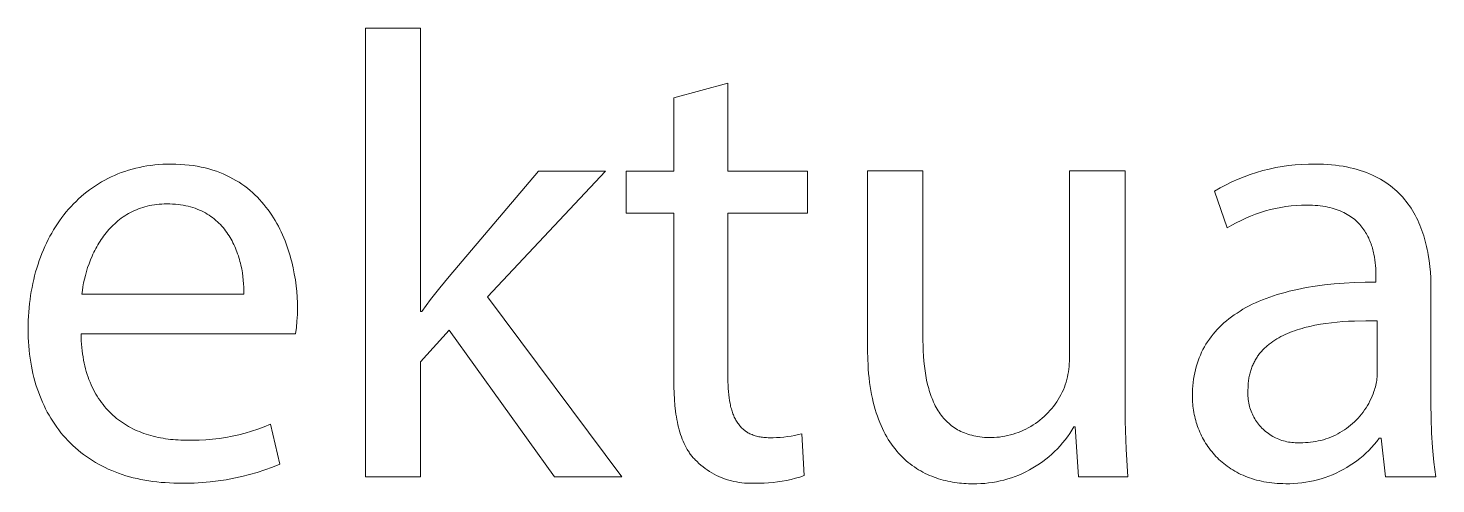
# Model space of a CAD drawing. Header units: millimetres. Extents: x -1656 to 3995, y -637 to 3312.
# Drawn here: x 3395.1 to 3521.3, y -542.5 to -501.7 of the extents above; entities that cross this region are included whole.
import ezdxf

# ---------------------------------------------------------------- set-up
doc = ezdxf.new("R2010")
doc.units = ezdxf.units.MM
doc.header["$MEASUREMENT"] = 0
doc.layers.add('Domyślny', color=7, linetype='Continuous', true_color=0x000000)

msp = doc.modelspace()

# ---------------------------------------------------------------- linework, layer by layer
at = {"layer": 'Domyślny', "color": 18, "lineweight": 15, "true_color": 0x000000}
for p, q in [((3425.34, -541.83), (3425.34, -501.65)), ((3425.34, -501.65), (3430.27, -501.65)), ((3430.27, -501.65), (3430.27, -527.02)), ((3452.96, -507.88), (3457.82, -506.58)), ((3457.82, -506.58), (3457.82, -514.45)), ((3452.96, -514.45), (3452.96, -507.88)), ((3402.53, -514.97), (3402.83, -514.84)), ((3402.83, -514.84), (3403.13, -514.71)), ((3403.13, -514.71), (3403.44, -514.59)), ((3403.44, -514.59), (3403.76, -514.48)), ((3403.76, -514.48), (3404.08, -514.38)), ((3404.08, -514.38), (3404.4, -514.28)), ((3404.4, -514.28), (3404.73, -514.2)), ((3404.73, -514.2), (3405.06, -514.12)), ((3405.06, -514.12), (3405.4, -514.05)), ((3405.4, -514.05), (3405.74, -513.99)), ((3405.74, -513.99), (3406.09, -513.94)), ((3406.09, -513.94), (3406.44, -513.9)), ((3406.44, -513.9), (3406.8, -513.87)), ((3406.8, -513.87), (3407.16, -513.84)), ((3407.16, -513.84), (3407.53, -513.83)), ((3407.53, -513.83), (3407.9, -513.83)), ((3407.9, -513.83), (3408.32, -513.83)), ((3408.32, -513.83), (3408.72, -513.85)), ((3408.72, -513.85), (3409.12, -513.88)), ((3409.12, -513.88), (3409.51, -513.91)), ((3409.51, -513.91), (3409.88, -513.96)), ((3409.88, -513.96), (3410.25, -514.02)), ((3410.25, -514.02), (3410.61, -514.09)), ((3410.61, -514.09), (3410.96, -514.17)), ((3410.96, -514.17), (3411.3, -514.26)), ((3411.3, -514.26), (3411.63, -514.36)), ((3411.63, -514.36), (3411.96, -514.47)), ((3411.96, -514.47), (3412.27, -514.58)), ((3412.27, -514.58), (3412.58, -514.71)), ((3412.58, -514.71), (3412.88, -514.84)), ((3412.88, -514.84), (3413.17, -514.98)), ((3432.83, -523.89), (3440.85, -514.45)), ((3446.85, -514.45), (3436.28, -525.7)), ((3440.85, -514.45), (3446.85, -514.45)), ((3448.71, -518.23), (3448.71, -514.45)), ((3448.71, -514.45), (3452.96, -514.45)), ((3457.82, -514.45), (3464.95, -514.45)), ((3464.95, -514.45), (3464.95, -518.23)), ((3470.34, -530.47), (3470.34, -514.44)), ((3470.34, -514.44), (3475.31, -514.44)), ((3475.31, -514.44), (3475.31, -529.61)), ((3488.43, -531.24), (3488.43, -514.44)), ((3488.43, -514.44), (3493.43, -514.44)), ((3493.43, -514.44), (3493.43, -534.37)), ((3504.1, -514.96), (3504.65, -514.76)), ((3504.65, -514.76), (3505.21, -514.57)), ((3505.21, -514.57), (3505.78, -514.41)), ((3505.78, -514.41), (3506.35, -514.27)), ((3506.35, -514.27), (3506.93, -514.14)), ((3506.93, -514.14), (3507.51, -514.04)), ((3507.51, -514.04), (3508.09, -513.95)), ((3508.09, -513.95), (3508.68, -513.89)), ((3508.68, -513.89), (3509.27, -513.85)), ((3509.27, -513.85), (3509.86, -513.83)), ((3509.86, -513.83), (3510.45, -513.82)), ((3510.45, -513.82), (3510.83, -513.83)), ((3510.83, -513.83), (3511.21, -513.84)), ((3511.21, -513.84), (3511.58, -513.86)), ((3511.58, -513.86), (3511.94, -513.89)), ((3511.94, -513.89), (3512.29, -513.93)), ((3512.29, -513.93), (3512.63, -513.97)), ((3512.63, -513.97), (3512.97, -514.02)), ((3512.97, -514.02), (3513.29, -514.08)), ((3513.29, -514.08), (3513.61, -514.15)), ((3513.61, -514.15), (3513.92, -514.22)), ((3513.92, -514.22), (3514.22, -514.3)), ((3514.22, -514.3), (3514.51, -514.39)), ((3514.51, -514.39), (3514.79, -514.48)), ((3514.79, -514.48), (3515.07, -514.58)), ((3515.07, -514.58), (3515.34, -514.69)), ((3515.34, -514.69), (3515.6, -514.8)), ((3515.6, -514.8), (3515.85, -514.92)), ((3400.34, -516.32), (3400.6, -516.13)), ((3400.6, -516.13), (3400.86, -515.94)), ((3400.86, -515.94), (3401.12, -515.76)), ((3401.12, -515.76), (3401.39, -515.59)), ((3401.39, -515.59), (3401.67, -515.42)), ((3401.67, -515.42), (3401.95, -515.26)), ((3401.95, -515.26), (3402.24, -515.11)), ((3402.24, -515.11), (3402.53, -514.97)), ((3413.17, -514.98), (3413.45, -515.13)), ((3413.45, -515.13), (3413.72, -515.29)), ((3413.72, -515.29), (3413.99, -515.45)), ((3413.99, -515.45), (3414.25, -515.62)), ((3414.25, -515.62), (3414.5, -515.8)), ((3414.5, -515.8), (3414.74, -515.99)), ((3414.74, -515.99), (3414.98, -516.18)), ((3501.45, -516.25), (3501.96, -515.96)), ((3501.96, -515.96), (3502.48, -515.68)), ((3502.48, -515.68), (3503.01, -515.42)), ((3503.01, -515.42), (3503.55, -515.18)), ((3503.55, -515.18), (3504.1, -514.96)), ((3515.85, -514.92), (3516.1, -515.05)), ((3516.1, -515.05), (3516.33, -515.18)), ((3516.33, -515.18), (3516.56, -515.32)), ((3516.56, -515.32), (3516.79, -515.46)), ((3516.79, -515.46), (3517, -515.61)), ((3517, -515.61), (3517.21, -515.76)), ((3517.21, -515.76), (3517.41, -515.92)), ((3517.41, -515.92), (3517.61, -516.09)), ((3517.61, -516.09), (3517.79, -516.26)), ((3398.93, -517.63), (3399.15, -517.39)), ((3399.15, -517.39), (3399.38, -517.17)), ((3399.38, -517.17), (3399.61, -516.94)), ((3399.61, -516.94), (3399.85, -516.73)), ((3399.85, -516.73), (3400.09, -516.52)), ((3400.09, -516.52), (3400.34, -516.32)), ((3406.84, -517.41), (3406.61, -517.43)), ((3407.06, -517.4), (3406.84, -517.41)), ((3407.29, -517.39), (3407.06, -517.4)), ((3407.53, -517.38), (3407.29, -517.39)), ((3407.79, -517.39), (3407.53, -517.38)), ((3408.04, -517.4), (3407.79, -517.39)), ((3408.29, -517.41), (3408.04, -517.4)), ((3408.53, -517.44), (3408.29, -517.41)), ((3414.98, -516.18), (3415.2, -516.38)), ((3415.2, -516.38), (3415.42, -516.58)), ((3415.42, -516.58), (3415.64, -516.79)), ((3415.64, -516.79), (3415.84, -517)), ((3415.84, -517), (3416.04, -517.22)), ((3416.04, -517.22), (3416.23, -517.45)), ((3502.58, -519.54), (3501.45, -516.25)), ((3517.79, -516.26), (3517.98, -516.43)), ((3517.98, -516.43), (3518.15, -516.61)), ((3518.15, -516.61), (3518.32, -516.79)), ((3518.32, -516.79), (3518.48, -516.98)), ((3518.48, -516.98), (3518.63, -517.17)), ((3518.63, -517.17), (3518.78, -517.37)), ((3518.78, -517.37), (3518.93, -517.57)), ((3397.91, -518.89), (3398.1, -518.62)), ((3398.1, -518.62), (3398.3, -518.37)), ((3398.3, -518.37), (3398.5, -518.11)), ((3398.5, -518.11), (3398.71, -517.87)), ((3398.71, -517.87), (3398.93, -517.63)), ((3403.44, -518.67), (3403.29, -518.79)), ((3403.6, -518.56), (3403.44, -518.67)), ((3403.76, -518.45), (3403.6, -518.56)), ((3403.92, -518.35), (3403.76, -518.45)), ((3404.09, -518.25), (3403.92, -518.35)), ((3404.26, -518.16), (3404.09, -518.25)), ((3404.44, -518.07), (3404.26, -518.16)), ((3404.61, -517.99), (3404.44, -518.07)), ((3404.8, -517.91), (3404.61, -517.99)), ((3404.98, -517.83), (3404.8, -517.91)), ((3405.17, -517.76), (3404.98, -517.83)), ((3405.37, -517.7), (3405.17, -517.76)), ((3405.56, -517.64), (3405.37, -517.7)), ((3405.77, -517.59), (3405.56, -517.64)), ((3405.97, -517.54), (3405.77, -517.59)), ((3406.18, -517.5), (3405.97, -517.54)), ((3406.4, -517.46), (3406.18, -517.5)), ((3406.61, -517.43), (3406.4, -517.46)), ((3408.76, -517.47), (3408.53, -517.44)), ((3408.99, -517.51), (3408.76, -517.47)), ((3409.22, -517.55), (3408.99, -517.51)), ((3409.43, -517.6), (3409.22, -517.55)), ((3409.65, -517.66), (3409.43, -517.6)), ((3409.85, -517.72), (3409.65, -517.66)), ((3410.05, -517.78), (3409.85, -517.72)), ((3410.25, -517.86), (3410.05, -517.78)), ((3410.44, -517.94), (3410.25, -517.86)), ((3410.62, -518.02), (3410.44, -517.94)), ((3410.8, -518.11), (3410.62, -518.02)), ((3410.98, -518.2), (3410.8, -518.11)), ((3411.15, -518.3), (3410.98, -518.2)), ((3411.31, -518.4), (3411.15, -518.3)), ((3411.47, -518.51), (3411.31, -518.4)), ((3411.62, -518.62), (3411.47, -518.51)), ((3411.77, -518.74), (3411.62, -518.62)), ((3416.23, -517.45), (3416.41, -517.67)), ((3416.41, -517.67), (3416.59, -517.91)), ((3416.59, -517.91), (3416.76, -518.14)), ((3416.76, -518.14), (3416.93, -518.39)), ((3416.93, -518.39), (3417.08, -518.63)), ((3417.08, -518.63), (3417.23, -518.88)), ((3452.96, -518.23), (3448.71, -518.23)), ((3452.96, -533.17), (3452.96, -518.23)), ((3464.95, -518.23), (3457.82, -518.23)), ((3457.82, -518.23), (3457.82, -533)), ((3504.24, -518.67), (3503.82, -518.86)), ((3504.67, -518.48), (3504.24, -518.67)), ((3505.11, -518.31), (3504.67, -518.48)), ((3505.56, -518.16), (3505.11, -518.31)), ((3506.01, -518.02), (3505.56, -518.16)), ((3506.46, -517.9), (3506.01, -518.02)), ((3506.92, -517.8), (3506.46, -517.9)), ((3507.38, -517.71), (3506.92, -517.8)), ((3507.84, -517.63), (3507.38, -517.71)), ((3508.31, -517.57), (3507.84, -517.63)), ((3508.78, -517.53), (3508.31, -517.57)), ((3509.24, -517.5), (3508.78, -517.53)), ((3509.71, -517.49), (3509.24, -517.5)), ((3509.97, -517.5), (3509.71, -517.49)), ((3510.22, -517.5), (3509.97, -517.5)), ((3510.47, -517.52), (3510.22, -517.5)), ((3510.7, -517.54), (3510.47, -517.52)), ((3510.93, -517.56), (3510.7, -517.54)), ((3511.16, -517.6), (3510.93, -517.56)), ((3511.38, -517.63), (3511.16, -517.6)), ((3511.59, -517.67), (3511.38, -517.63)), ((3511.79, -517.72), (3511.59, -517.67)), ((3511.99, -517.77), (3511.79, -517.72)), ((3512.18, -517.82), (3511.99, -517.77)), ((3512.36, -517.88), (3512.18, -517.82)), ((3512.54, -517.95), (3512.36, -517.88)), ((3512.71, -518.02), (3512.54, -517.95)), ((3512.88, -518.09), (3512.71, -518.02)), ((3513.04, -518.17), (3512.88, -518.09)), ((3513.2, -518.25), (3513.04, -518.17)), ((3513.35, -518.33), (3513.2, -518.25)), ((3513.49, -518.42), (3513.35, -518.33)), ((3513.63, -518.51), (3513.49, -518.42)), ((3513.76, -518.6), (3513.63, -518.51)), ((3513.89, -518.7), (3513.76, -518.6)), ((3518.93, -517.57), (3519.06, -517.78)), ((3519.06, -517.78), (3519.19, -517.98)), ((3519.19, -517.98), (3519.32, -518.2)), ((3519.32, -518.2), (3519.44, -518.41)), ((3519.44, -518.41), (3519.55, -518.63)), ((3519.55, -518.63), (3519.66, -518.85)), ((3397.2, -520), (3397.37, -519.71)), ((3397.37, -519.71), (3397.54, -519.43)), ((3397.54, -519.43), (3397.72, -519.16)), ((3397.72, -519.16), (3397.91, -518.89)), ((3402.2, -519.84), (3402.08, -519.98)), ((3402.33, -519.69), (3402.2, -519.84)), ((3402.45, -519.55), (3402.33, -519.69)), ((3402.58, -519.42), (3402.45, -519.55)), ((3402.72, -519.29), (3402.58, -519.42)), ((3402.86, -519.16), (3402.72, -519.29)), ((3403, -519.03), (3402.86, -519.16)), ((3403.14, -518.91), (3403, -519.03)), ((3403.29, -518.79), (3403.14, -518.91)), ((3411.92, -518.86), (3411.77, -518.74)), ((3412.05, -518.98), (3411.92, -518.86)), ((3412.19, -519.11), (3412.05, -518.98)), ((3412.32, -519.24), (3412.19, -519.11)), ((3412.44, -519.37), (3412.32, -519.24)), ((3412.56, -519.51), (3412.44, -519.37)), ((3412.68, -519.65), (3412.56, -519.51)), ((3412.79, -519.8), (3412.68, -519.65)), ((3412.9, -519.94), (3412.79, -519.8)), ((3417.23, -518.88), (3417.38, -519.13)), ((3417.38, -519.13), (3417.52, -519.39)), ((3417.52, -519.39), (3417.65, -519.64)), ((3417.65, -519.64), (3417.77, -519.9)), ((3417.77, -519.9), (3417.89, -520.16)), ((3502.99, -519.3), (3502.58, -519.54)), ((3503.4, -519.08), (3502.99, -519.3)), ((3503.82, -518.86), (3503.4, -519.08)), ((3514.02, -518.8), (3513.89, -518.7)), ((3514.13, -518.9), (3514.02, -518.8)), ((3514.25, -519.01), (3514.13, -518.9)), ((3514.36, -519.12), (3514.25, -519.01)), ((3514.46, -519.23), (3514.36, -519.12)), ((3514.56, -519.34), (3514.46, -519.23)), ((3514.66, -519.46), (3514.56, -519.34)), ((3514.75, -519.58), (3514.66, -519.46)), ((3514.83, -519.7), (3514.75, -519.58)), ((3514.91, -519.82), (3514.83, -519.7)), ((3514.99, -519.94), (3514.91, -519.82)), ((3515.07, -520.06), (3514.99, -519.94)), ((3519.66, -518.85), (3519.76, -519.08)), ((3519.76, -519.08), (3519.86, -519.3)), ((3519.86, -519.3), (3519.95, -519.53)), ((3519.95, -519.53), (3520.04, -519.77)), ((3520.04, -519.77), (3520.12, -520)), ((3396.45, -521.51), (3396.59, -521.2)), ((3396.59, -521.2), (3396.73, -520.89)), ((3396.73, -520.89), (3396.88, -520.59)), ((3396.88, -520.59), (3397.04, -520.29)), ((3397.04, -520.29), (3397.2, -520)), ((3401.34, -521.06), (3401.24, -521.23)), ((3401.43, -520.9), (3401.34, -521.06)), ((3401.53, -520.74), (3401.43, -520.9)), ((3401.64, -520.59), (3401.53, -520.74)), ((3401.74, -520.43), (3401.64, -520.59)), ((3401.85, -520.28), (3401.74, -520.43)), ((3401.97, -520.13), (3401.85, -520.28)), ((3402.08, -519.98), (3401.97, -520.13)), ((3413, -520.09), (3412.9, -519.94)), ((3413.1, -520.24), (3413, -520.09)), ((3413.2, -520.4), (3413.1, -520.24)), ((3413.29, -520.55), (3413.2, -520.4)), ((3413.37, -520.71), (3413.29, -520.55)), ((3413.45, -520.87), (3413.37, -520.71)), ((3413.53, -521.03), (3413.45, -520.87)), ((3413.61, -521.19), (3413.53, -521.03)), ((3413.68, -521.36), (3413.61, -521.19)), ((3417.89, -520.16), (3418.01, -520.43)), ((3418.01, -520.43), (3418.12, -520.69)), ((3418.12, -520.69), (3418.22, -520.96)), ((3418.22, -520.96), (3418.32, -521.23)), ((3515.14, -520.19), (3515.07, -520.06)), ((3515.2, -520.32), (3515.14, -520.19)), ((3515.27, -520.45), (3515.2, -520.32)), ((3515.32, -520.57), (3515.27, -520.45)), ((3515.38, -520.7), (3515.32, -520.57)), ((3515.43, -520.84), (3515.38, -520.7)), ((3515.48, -520.97), (3515.43, -520.84)), ((3515.53, -521.1), (3515.48, -520.97)), ((3515.57, -521.23), (3515.53, -521.1)), ((3520.12, -520), (3520.2, -520.24)), ((3520.2, -520.24), (3520.27, -520.48)), ((3520.27, -520.48), (3520.34, -520.72)), ((3520.34, -520.72), (3520.4, -520.97)), ((3520.4, -520.97), (3520.46, -521.21)), ((3396.08, -522.47), (3396.2, -522.15)), ((3396.2, -522.15), (3396.32, -521.83)), ((3396.32, -521.83), (3396.45, -521.51)), ((3400.68, -522.4), (3400.55, -522.75)), ((3400.82, -522.06), (3400.68, -522.4)), ((3400.9, -521.89), (3400.82, -522.06)), ((3400.98, -521.72), (3400.9, -521.89)), ((3401.06, -521.56), (3400.98, -521.72)), ((3401.15, -521.39), (3401.06, -521.56)), ((3401.24, -521.23), (3401.15, -521.39)), ((3413.75, -521.52), (3413.68, -521.36)), ((3413.81, -521.69), (3413.75, -521.52)), ((3413.87, -521.86), (3413.81, -521.69)), ((3413.93, -522.03), (3413.87, -521.86)), ((3413.98, -522.2), (3413.93, -522.03)), ((3414.03, -522.37), (3413.98, -522.2)), ((3414.07, -522.54), (3414.03, -522.37)), ((3418.32, -521.23), (3418.41, -521.5)), ((3418.41, -521.5), (3418.49, -521.77)), ((3418.49, -521.77), (3418.57, -522.04)), ((3418.57, -522.04), (3418.65, -522.31)), ((3418.65, -522.31), (3418.72, -522.58)), ((3515.61, -521.36), (3515.57, -521.23)), ((3515.65, -521.5), (3515.61, -521.36)), ((3515.68, -521.63), (3515.65, -521.5)), ((3515.71, -521.76), (3515.68, -521.63)), ((3515.74, -521.89), (3515.71, -521.76)), ((3515.79, -522.15), (3515.74, -521.89)), ((3515.83, -522.41), (3515.79, -522.15)), ((3515.86, -522.66), (3515.83, -522.41)), ((3520.46, -521.21), (3520.51, -521.46)), ((3520.51, -521.46), (3520.56, -521.71)), ((3520.56, -521.71), (3520.61, -521.96)), ((3520.61, -521.96), (3520.69, -522.47)), ((3395.67, -523.82), (3395.76, -523.48)), ((3395.76, -523.48), (3395.86, -523.14)), ((3395.86, -523.14), (3395.97, -522.8)), ((3395.97, -522.8), (3396.08, -522.47)), ((3400.32, -523.44), (3400.22, -523.79)), ((3400.42, -523.09), (3400.32, -523.44)), ((3400.55, -522.75), (3400.42, -523.09)), ((3414.12, -522.71), (3414.07, -522.54)), ((3414.16, -522.88), (3414.12, -522.71)), ((3414.23, -523.21), (3414.16, -522.88)), ((3414.29, -523.55), (3414.23, -523.21)), ((3414.33, -523.89), (3414.29, -523.55)), ((3418.72, -522.58), (3418.85, -523.12)), ((3418.85, -523.12), (3418.95, -523.66)), ((3418.95, -523.66), (3419.04, -524.19)), ((3515.89, -522.91), (3515.86, -522.66)), ((3515.9, -523.16), (3515.89, -522.91)), ((3515.92, -523.39), (3515.9, -523.16)), ((3515.92, -523.62), (3515.92, -523.39)), ((3515.92, -523.83), (3515.92, -523.62)), ((3520.69, -522.47), (3520.75, -522.98)), ((3520.75, -522.98), (3520.8, -523.49)), ((3520.8, -523.49), (3520.83, -524.01)), ((3395.37, -525.23), (3395.44, -524.87)), ((3395.44, -524.87), (3395.51, -524.52)), ((3395.51, -524.52), (3395.59, -524.17)), ((3395.59, -524.17), (3395.67, -523.82)), ((3400, -524.81), (3399.95, -525.15)), ((3400.06, -524.47), (3400, -524.81)), ((3400.13, -524.13), (3400.06, -524.47)), ((3400.22, -523.79), (3400.13, -524.13)), ((3414.37, -524.22), (3414.33, -523.89)), ((3414.39, -524.54), (3414.37, -524.22)), ((3414.41, -524.86), (3414.39, -524.54)), ((3414.42, -525.17), (3414.41, -524.86)), ((3419.04, -524.19), (3419.11, -524.72)), ((3419.11, -524.72), (3419.16, -525.24)), ((3431.17, -525.95), (3431.99, -524.91)), ((3431.99, -524.91), (3432.83, -523.89)), ((3508.89, -525.04), (3509.67, -524.88)), ((3509.67, -524.88), (3510.48, -524.75)), ((3510.48, -524.75), (3511.31, -524.64)), ((3511.31, -524.64), (3512.18, -524.55)), ((3512.18, -524.55), (3513.07, -524.48)), ((3513.07, -524.48), (3514, -524.43)), ((3514, -524.43), (3514.95, -524.4)), ((3514.95, -524.4), (3515.92, -524.4)), ((3515.92, -524.4), (3515.92, -523.83)), ((3520.83, -524.01), (3520.85, -524.52)), ((3520.85, -524.52), (3520.85, -525.04)), ((3395.21, -526.32), (3395.26, -525.96)), ((3395.26, -525.96), (3395.31, -525.59)), ((3395.31, -525.59), (3395.37, -525.23)), ((3399.95, -525.15), (3399.9, -525.47)), ((3399.9, -525.47), (3414.41, -525.47)), ((3414.41, -525.47), (3414.42, -525.17)), ((3419.16, -525.24), (3419.2, -525.74)), ((3419.2, -525.74), (3419.22, -526.24)), ((3419.22, -526.24), (3419.23, -526.72)), ((3430.39, -527.02), (3431.17, -525.95)), ((3436.28, -525.7), (3448.32, -541.83)), ((3504.83, -526.38), (3505.13, -526.24)), ((3505.13, -526.24), (3505.44, -526.11)), ((3505.44, -526.11), (3505.75, -525.98)), ((3505.75, -525.98), (3506.07, -525.85)), ((3506.07, -525.85), (3506.39, -525.73)), ((3506.39, -525.73), (3506.73, -525.62)), ((3506.73, -525.62), (3507.07, -525.51)), ((3507.07, -525.51), (3507.42, -525.4)), ((3507.42, -525.4), (3507.78, -525.31)), ((3507.78, -525.31), (3508.14, -525.21)), ((3508.14, -525.21), (3508.89, -525.04)), ((3520.85, -525.04), (3520.85, -535.28)), ((3395.1, -527.83), (3395.12, -527.45)), ((3395.12, -527.45), (3395.14, -527.07)), ((3395.14, -527.07), (3395.18, -526.7)), ((3395.18, -526.7), (3395.21, -526.32)), ((3419.22, -527.3), (3419.18, -527.88)), ((3419.23, -526.72), (3419.22, -527.3)), ((3430.27, -527.02), (3430.39, -527.02)), ((3502.74, -527.68), (3502.97, -527.5)), ((3502.97, -527.5), (3503.22, -527.32)), ((3503.22, -527.32), (3503.47, -527.16)), ((3503.47, -527.16), (3503.73, -526.99)), ((3503.73, -526.99), (3503.99, -526.83)), ((3503.99, -526.83), (3504.26, -526.68)), ((3504.26, -526.68), (3504.55, -526.53)), ((3504.55, -526.53), (3504.83, -526.38)), ((3395.09, -528.21), (3395.1, -527.83)), ((3395.09, -528.6), (3395.09, -528.21)), ((3395.09, -528.98), (3395.09, -528.6)), ((3419.13, -528.45), (3419.06, -529.03)), ((3419.18, -527.88), (3419.13, -528.45)), ((3432.83, -528.71), (3430.27, -531.53)), ((3442.28, -541.83), (3432.83, -528.71)), ((3501.5, -528.85), (3501.68, -528.64)), ((3501.68, -528.64), (3501.88, -528.44)), ((3501.88, -528.44), (3502.08, -528.24)), ((3502.08, -528.24), (3502.29, -528.05)), ((3502.29, -528.05), (3502.51, -527.86)), ((3502.51, -527.86), (3502.74, -527.68)), ((3508.62, -528.75), (3508.41, -528.82)), ((3508.84, -528.67), (3508.62, -528.75)), ((3509.06, -528.6), (3508.84, -528.67)), ((3509.29, -528.54), (3509.06, -528.6)), ((3509.52, -528.47), (3509.29, -528.54)), ((3509.98, -528.36), (3509.52, -528.47)), ((3510.45, -528.26), (3509.98, -528.36)), ((3510.94, -528.17), (3510.45, -528.26)), ((3511.43, -528.09), (3510.94, -528.17)), ((3511.93, -528.03), (3511.43, -528.09)), ((3512.44, -527.98), (3511.93, -528.03)), ((3512.95, -527.93), (3512.44, -527.98)), ((3513.46, -527.9), (3512.95, -527.93)), ((3513.98, -527.88), (3513.46, -527.9)), ((3515.01, -527.85), (3513.98, -527.88)), ((3516.04, -527.86), (3515.01, -527.85)), ((3516.04, -532.6), (3516.04, -527.86)), ((3395.1, -529.36), (3395.09, -528.98)), ((3395.12, -529.74), (3395.1, -529.36)), ((3395.15, -530.11), (3395.12, -529.74)), ((3399.83, -529.03), (3399.84, -529.34)), ((3419.06, -529.03), (3399.83, -529.03)), ((3399.84, -529.34), (3399.85, -529.65)), ((3399.85, -529.65), (3399.87, -529.95)), ((3399.87, -529.95), (3399.9, -530.25)), ((3475.31, -529.61), (3475.32, -530.09)), ((3500.54, -530.19), (3500.68, -529.96)), ((3500.68, -529.96), (3500.83, -529.73)), ((3500.83, -529.73), (3500.98, -529.5)), ((3500.98, -529.5), (3501.15, -529.28)), ((3501.15, -529.28), (3501.32, -529.06)), ((3501.32, -529.06), (3501.5, -528.85)), ((3506.27, -530.01), (3506.19, -530.08)), ((3506.35, -529.95), (3506.27, -530.01)), ((3506.51, -529.83), (3506.35, -529.95)), ((3506.68, -529.71), (3506.51, -529.83)), ((3506.85, -529.59), (3506.68, -529.71)), ((3507.03, -529.48), (3506.85, -529.59)), ((3507.21, -529.37), (3507.03, -529.48)), ((3507.4, -529.27), (3507.21, -529.37)), ((3507.6, -529.17), (3507.4, -529.27)), ((3507.79, -529.08), (3507.6, -529.17)), ((3508, -528.99), (3507.79, -529.08)), ((3508.2, -528.91), (3508, -528.99)), ((3508.41, -528.82), (3508.2, -528.91)), ((3395.18, -530.48), (3395.15, -530.11)), ((3395.22, -530.84), (3395.18, -530.48)), ((3395.27, -531.2), (3395.22, -530.84)), ((3395.32, -531.56), (3395.27, -531.2)), ((3399.9, -530.25), (3399.93, -530.54)), ((3399.93, -530.54), (3399.96, -530.82)), ((3399.96, -530.82), (3400.01, -531.1)), ((3400.01, -531.1), (3400.06, -531.37)), ((3470.36, -531.35), (3470.34, -530.47)), ((3475.32, -530.09), (3475.33, -530.56)), ((3475.33, -530.56), (3475.35, -531.02)), ((3475.35, -531.02), (3475.39, -531.47)), ((3488.43, -531.48), (3488.43, -531.24)), ((3499.97, -531.44), (3500.07, -531.18)), ((3500.07, -531.18), (3500.18, -530.93)), ((3500.18, -530.93), (3500.29, -530.68)), ((3500.29, -530.68), (3500.41, -530.43)), ((3500.41, -530.43), (3500.54, -530.19)), ((3505.15, -531.29), (3505.1, -531.38)), ((3505.2, -531.21), (3505.15, -531.29)), ((3505.26, -531.12), (3505.2, -531.21)), ((3505.31, -531.04), (3505.26, -531.12)), ((3505.37, -530.96), (3505.31, -531.04)), ((3505.43, -530.88), (3505.37, -530.96)), ((3505.49, -530.8), (3505.43, -530.88)), ((3505.55, -530.72), (3505.49, -530.8)), ((3505.62, -530.64), (3505.55, -530.72)), ((3505.68, -530.57), (3505.62, -530.64)), ((3505.75, -530.5), (3505.68, -530.57)), ((3505.82, -530.42), (3505.75, -530.5)), ((3505.89, -530.35), (3505.82, -530.42)), ((3505.96, -530.28), (3505.89, -530.35)), ((3506.04, -530.21), (3505.96, -530.28)), ((3506.11, -530.15), (3506.04, -530.21)), ((3506.19, -530.08), (3506.11, -530.15)), ((3395.38, -531.91), (3395.32, -531.56)), ((3395.45, -532.25), (3395.38, -531.91)), ((3395.52, -532.59), (3395.45, -532.25)), ((3400.06, -531.37), (3400.11, -531.64)), ((3400.11, -531.64), (3400.17, -531.9)), ((3400.17, -531.9), (3400.23, -532.16)), ((3400.23, -532.16), (3400.3, -532.41)), ((3400.3, -532.41), (3400.38, -532.66)), ((3430.27, -531.53), (3430.27, -541.83)), ((3470.38, -531.77), (3470.36, -531.35)), ((3470.4, -532.19), (3470.38, -531.77)), ((3470.43, -532.59), (3470.4, -532.19)), ((3475.39, -531.47), (3475.43, -531.91)), ((3475.43, -531.91), (3475.49, -532.34)), ((3475.49, -532.34), (3475.55, -532.75)), ((3488.3, -532.66), (3488.34, -532.42)), ((3488.34, -532.42), (3488.38, -532.19)), ((3488.38, -532.19), (3488.4, -531.95)), ((3488.4, -531.95), (3488.42, -531.72)), ((3488.42, -531.72), (3488.43, -531.48)), ((3499.61, -532.8), (3499.67, -532.52)), ((3499.67, -532.52), (3499.73, -532.24)), ((3499.73, -532.24), (3499.8, -531.97)), ((3499.8, -531.97), (3499.88, -531.7)), ((3499.88, -531.7), (3499.97, -531.44)), ((3504.63, -532.53), (3504.6, -532.63)), ((3504.66, -532.43), (3504.63, -532.53)), ((3504.69, -532.32), (3504.66, -532.43)), ((3504.72, -532.22), (3504.69, -532.32)), ((3504.75, -532.12), (3504.72, -532.22)), ((3504.79, -532.02), (3504.75, -532.12)), ((3504.83, -531.93), (3504.79, -532.02)), ((3504.87, -531.83), (3504.83, -531.93)), ((3504.91, -531.74), (3504.87, -531.83)), ((3504.96, -531.65), (3504.91, -531.74)), ((3505, -531.56), (3504.96, -531.65)), ((3505.05, -531.47), (3505, -531.56)), ((3505.1, -531.38), (3505.05, -531.47)), ((3395.61, -532.93), (3395.52, -532.59)), ((3395.7, -533.26), (3395.61, -532.93)), ((3395.79, -533.59), (3395.7, -533.26)), ((3395.89, -533.91), (3395.79, -533.59)), ((3400.38, -532.66), (3400.46, -532.9)), ((3400.46, -532.9), (3400.54, -533.13)), ((3400.54, -533.13), (3400.64, -533.36)), ((3400.64, -533.36), (3400.73, -533.58)), ((3400.73, -533.58), (3400.83, -533.8)), ((3400.83, -533.8), (3400.94, -534.02)), ((3452.97, -533.77), (3452.96, -533.17)), ((3452.99, -534.34), (3452.97, -533.77)), ((3457.82, -533), (3457.82, -533.32)), ((3457.82, -533.32), (3457.83, -533.62)), ((3457.83, -533.62), (3457.84, -533.92)), ((3470.47, -532.98), (3470.43, -532.59)), ((3470.52, -533.37), (3470.47, -532.98)), ((3470.57, -533.74), (3470.52, -533.37)), ((3470.63, -534.11), (3470.57, -533.74)), ((3475.55, -532.75), (3475.63, -533.16)), ((3475.63, -533.16), (3475.72, -533.55)), ((3475.72, -533.55), (3475.77, -533.74)), ((3475.77, -533.74), (3475.82, -533.93)), ((3487.9, -534.03), (3487.99, -533.8)), ((3487.99, -533.8), (3488.07, -533.58)), ((3488.07, -533.58), (3488.14, -533.35)), ((3488.14, -533.35), (3488.2, -533.12)), ((3488.2, -533.12), (3488.26, -532.89)), ((3488.26, -532.89), (3488.3, -532.66)), ((3499.48, -533.97), (3499.5, -533.67)), ((3499.5, -533.67), (3499.53, -533.38)), ((3499.53, -533.38), (3499.57, -533.09)), ((3499.57, -533.09), (3499.61, -532.8)), ((3504.46, -533.53), (3504.45, -533.65)), ((3504.45, -533.65), (3504.45, -533.77)), ((3504.45, -533.77), (3504.45, -533.89)), ((3504.47, -533.41), (3504.46, -533.53)), ((3504.48, -533.3), (3504.47, -533.41)), ((3504.5, -533.18), (3504.48, -533.3)), ((3504.52, -533.07), (3504.5, -533.18)), ((3504.53, -532.96), (3504.52, -533.07)), ((3504.55, -532.85), (3504.53, -532.96)), ((3504.58, -532.74), (3504.55, -532.85)), ((3504.6, -532.63), (3504.58, -532.74)), ((3515.83, -533.91), (3515.87, -533.76)), ((3515.87, -533.76), (3515.91, -533.62)), ((3515.91, -533.62), (3515.94, -533.48)), ((3515.94, -533.48), (3515.97, -533.33)), ((3515.97, -533.33), (3515.99, -533.19)), ((3515.99, -533.19), (3516.01, -533.04)), ((3516.01, -533.04), (3516.02, -532.9)), ((3516.02, -532.9), (3516.03, -532.75)), ((3516.03, -532.75), (3516.04, -532.6)), ((3396, -534.23), (3395.89, -533.91)), ((3396.12, -534.54), (3396, -534.23)), ((3396.24, -534.85), (3396.12, -534.54)), ((3396.37, -535.15), (3396.24, -534.85)), ((3400.94, -534.02), (3401.05, -534.22)), ((3401.05, -534.22), (3401.16, -534.43)), ((3401.16, -534.43), (3401.28, -534.62)), ((3401.28, -534.62), (3401.4, -534.82)), ((3401.4, -534.82), (3401.53, -535)), ((3401.53, -535), (3401.66, -535.19)), ((3453.02, -534.9), (3452.99, -534.34)), ((3453.06, -535.44), (3453.02, -534.9)), ((3457.84, -533.92), (3457.86, -534.2)), ((3457.86, -534.2), (3457.89, -534.48)), ((3457.89, -534.48), (3457.92, -534.75)), ((3457.92, -534.75), (3457.96, -535.01)), ((3457.96, -535.01), (3458.01, -535.26)), ((3470.7, -534.46), (3470.63, -534.11)), ((3470.77, -534.81), (3470.7, -534.46)), ((3470.85, -535.14), (3470.77, -534.81)), ((3475.82, -533.93), (3475.87, -534.11)), ((3475.87, -534.11), (3475.93, -534.29)), ((3475.93, -534.29), (3475.99, -534.47)), ((3475.99, -534.47), (3476.05, -534.64)), ((3476.05, -534.64), (3476.12, -534.82)), ((3476.12, -534.82), (3476.19, -534.98)), ((3476.19, -534.98), (3476.26, -535.15)), ((3487.3, -535.12), (3487.43, -534.91)), ((3487.43, -534.91), (3487.56, -534.69)), ((3487.56, -534.69), (3487.68, -534.48)), ((3487.68, -534.48), (3487.79, -534.26)), ((3487.79, -534.26), (3487.9, -534.03)), ((3493.43, -534.37), (3493.44, -536.85)), ((3499.46, -534.27), (3499.48, -533.97)), ((3499.46, -534.58), (3499.46, -534.27)), ((3499.46, -534.77), (3499.46, -534.58)), ((3499.47, -534.95), (3499.46, -534.77)), ((3499.48, -535.14), (3499.47, -534.95)), ((3504.44, -534.17), (3504.43, -534.32)), ((3504.43, -534.32), (3504.43, -534.47)), ((3504.43, -534.47), (3504.44, -534.62)), ((3504.45, -533.89), (3504.44, -534.01)), ((3504.44, -534.01), (3504.44, -534.17)), ((3504.44, -534.62), (3504.45, -534.77)), ((3504.45, -534.77), (3504.46, -534.92)), ((3504.46, -534.92), (3504.49, -535.07)), ((3504.49, -535.07), (3504.51, -535.22)), ((3515.27, -535.25), (3515.37, -535.04)), ((3515.37, -535.04), (3515.48, -534.83)), ((3515.48, -534.83), (3515.57, -534.62)), ((3515.57, -534.62), (3515.66, -534.4)), ((3515.66, -534.4), (3515.74, -534.18)), ((3515.74, -534.18), (3515.79, -534.05)), ((3515.79, -534.05), (3515.83, -533.91)), ((3396.51, -535.45), (3396.37, -535.15)), ((3396.65, -535.74), (3396.51, -535.45)), ((3396.8, -536.03), (3396.65, -535.74)), ((3396.96, -536.31), (3396.8, -536.03)), ((3397.12, -536.58), (3396.96, -536.31)), ((3401.66, -535.19), (3401.8, -535.36)), ((3401.8, -535.36), (3401.93, -535.53)), ((3401.93, -535.53), (3402.08, -535.7)), ((3402.08, -535.7), (3402.23, -535.86)), ((3402.23, -535.86), (3402.38, -536.02)), ((3402.38, -536.02), (3402.53, -536.17)), ((3402.53, -536.17), (3402.69, -536.32)), ((3402.69, -536.32), (3402.85, -536.46)), ((3453.12, -535.96), (3453.06, -535.44)), ((3453.16, -536.21), (3453.12, -535.96)), ((3453.2, -536.46), (3453.16, -536.21)), ((3458.01, -535.26), (3458.04, -535.39)), ((3458.04, -535.39), (3458.06, -535.51)), ((3458.06, -535.51), (3458.09, -535.62)), ((3458.09, -535.62), (3458.13, -535.74)), ((3458.13, -535.74), (3458.16, -535.85)), ((3458.16, -535.85), (3458.19, -535.96)), ((3458.19, -535.96), (3458.23, -536.07)), ((3458.23, -536.07), (3458.27, -536.18)), ((3458.27, -536.18), (3458.31, -536.28)), ((3458.31, -536.28), (3458.35, -536.38)), ((3470.93, -535.47), (3470.85, -535.14)), ((3471.02, -535.79), (3470.93, -535.47)), ((3471.12, -536.09), (3471.02, -535.79)), ((3471.22, -536.39), (3471.12, -536.09)), ((3476.26, -535.15), (3476.33, -535.31)), ((3476.33, -535.31), (3476.41, -535.46)), ((3476.41, -535.46), (3476.49, -535.62)), ((3476.49, -535.62), (3476.58, -535.76)), ((3476.58, -535.76), (3476.67, -535.91)), ((3476.67, -535.91), (3476.76, -536.05)), ((3476.76, -536.05), (3476.86, -536.19)), ((3476.86, -536.19), (3476.95, -536.32)), ((3476.95, -536.32), (3477.06, -536.45)), ((3486.17, -536.43), (3486.35, -536.26)), ((3486.35, -536.26), (3486.52, -536.08)), ((3486.52, -536.08), (3486.69, -535.9)), ((3486.69, -535.9), (3486.85, -535.71)), ((3486.85, -535.71), (3487.01, -535.52)), ((3487.01, -535.52), (3487.16, -535.32)), ((3487.16, -535.32), (3487.3, -535.12)), ((3499.49, -535.32), (3499.48, -535.14)), ((3499.51, -535.51), (3499.49, -535.32)), ((3499.53, -535.69), (3499.51, -535.51)), ((3499.56, -535.87), (3499.53, -535.69)), ((3499.59, -536.06), (3499.56, -535.87)), ((3499.63, -536.24), (3499.59, -536.06)), ((3499.67, -536.42), (3499.63, -536.24)), ((3504.51, -535.22), (3504.54, -535.37)), ((3504.54, -535.37), (3504.58, -535.52)), ((3504.58, -535.52), (3504.62, -535.66)), ((3504.62, -535.66), (3504.67, -535.81)), ((3504.67, -535.81), (3504.72, -535.95)), ((3504.72, -535.95), (3504.78, -536.09)), ((3504.78, -536.09), (3504.84, -536.23)), ((3504.84, -536.23), (3504.9, -536.36)), ((3514.48, -536.39), (3514.62, -536.21)), ((3514.62, -536.21), (3514.77, -536.03)), ((3514.77, -536.03), (3514.9, -535.84)), ((3514.9, -535.84), (3515.03, -535.65)), ((3515.03, -535.65), (3515.15, -535.45)), ((3515.15, -535.45), (3515.27, -535.25)), ((3520.85, -535.28), (3520.86, -536.59)), ((3397.29, -536.85), (3397.12, -536.58)), ((3397.47, -537.12), (3397.29, -536.85)), ((3397.65, -537.38), (3397.47, -537.12)), ((3397.84, -537.63), (3397.65, -537.38)), ((3402.85, -536.46), (3403.02, -536.6)), ((3403.02, -536.6), (3403.19, -536.73)), ((3403.19, -536.73), (3403.36, -536.85)), ((3403.36, -536.85), (3403.54, -536.98)), ((3403.54, -536.98), (3403.72, -537.09)), ((3403.72, -537.09), (3403.9, -537.21)), ((3403.9, -537.21), (3404.09, -537.32)), ((3404.09, -537.32), (3404.27, -537.42)), ((3404.27, -537.42), (3404.47, -537.52)), ((3404.47, -537.52), (3404.66, -537.61)), ((3415.12, -537.74), (3415.69, -537.56)), ((3415.69, -537.56), (3416.25, -537.35)), ((3416.25, -537.35), (3416.8, -537.12)), ((3416.8, -537.12), (3417.65, -540.7)), ((3453.24, -536.7), (3453.2, -536.46)), ((3453.29, -536.93), (3453.24, -536.7)), ((3453.34, -537.17), (3453.29, -536.93)), ((3453.39, -537.39), (3453.34, -537.17)), ((3453.45, -537.62), (3453.39, -537.39)), ((3458.35, -536.38), (3458.39, -536.48)), ((3458.39, -536.48), (3458.44, -536.58)), ((3458.44, -536.58), (3458.49, -536.67)), ((3458.49, -536.67), (3458.54, -536.76)), ((3458.54, -536.76), (3458.59, -536.85)), ((3458.59, -536.85), (3458.64, -536.94)), ((3458.64, -536.94), (3458.7, -537.02)), ((3458.7, -537.02), (3458.76, -537.1)), ((3458.76, -537.1), (3458.82, -537.18)), ((3458.82, -537.18), (3458.88, -537.26)), ((3458.88, -537.26), (3458.94, -537.33)), ((3458.94, -537.33), (3459.01, -537.4)), ((3459.01, -537.4), (3459.08, -537.47)), ((3459.08, -537.47), (3459.15, -537.54)), ((3459.15, -537.54), (3459.19, -537.57)), ((3459.19, -537.57), (3459.22, -537.6)), ((3459.22, -537.6), (3459.26, -537.63)), ((3471.32, -536.68), (3471.22, -536.39)), ((3471.43, -536.97), (3471.32, -536.68)), ((3471.55, -537.24), (3471.43, -536.97)), ((3471.67, -537.5), (3471.55, -537.24)), ((3471.8, -537.76), (3471.67, -537.5)), ((3477.06, -536.45), (3477.16, -536.58)), ((3477.16, -536.58), (3477.27, -536.7)), ((3477.27, -536.7), (3477.38, -536.82)), ((3477.38, -536.82), (3477.5, -536.93)), ((3477.5, -536.93), (3477.62, -537.04)), ((3477.62, -537.04), (3477.74, -537.15)), ((3477.74, -537.15), (3477.87, -537.25)), ((3477.87, -537.25), (3478, -537.34)), ((3478, -537.34), (3478.13, -537.44)), ((3478.13, -537.44), (3478.27, -537.52)), ((3478.27, -537.52), (3478.41, -537.61)), ((3478.41, -537.61), (3478.56, -537.69)), ((3484.31, -537.66), (3484.53, -537.55)), ((3484.53, -537.55), (3484.75, -537.44)), ((3484.75, -537.44), (3484.97, -537.31)), ((3484.97, -537.31), (3485.18, -537.18)), ((3485.18, -537.18), (3485.39, -537.05)), ((3485.39, -537.05), (3485.59, -536.9)), ((3485.59, -536.9), (3485.79, -536.75)), ((3485.79, -536.75), (3485.98, -536.59)), ((3485.98, -536.59), (3486.17, -536.43)), ((3488.84, -537.36), (3488.66, -537.66)), ((3488.95, -537.36), (3488.84, -537.36)), ((3489.24, -541.82), (3488.95, -537.36)), ((3493.44, -536.85), (3493.51, -539.34)), ((3499.71, -536.6), (3499.67, -536.42)), ((3499.76, -536.78), (3499.71, -536.6)), ((3499.81, -536.96), (3499.76, -536.78)), ((3499.86, -537.13), (3499.81, -536.96)), ((3499.92, -537.31), (3499.86, -537.13)), ((3499.99, -537.48), (3499.92, -537.31)), ((3500.06, -537.66), (3499.99, -537.48)), ((3504.9, -536.36), (3504.98, -536.5)), ((3504.98, -536.5), (3505.05, -536.63)), ((3505.05, -536.63), (3505.13, -536.76)), ((3505.13, -536.76), (3505.21, -536.89)), ((3505.21, -536.89), (3505.3, -537.01)), ((3505.3, -537.01), (3505.4, -537.13)), ((3505.4, -537.13), (3505.49, -537.24)), ((3505.49, -537.24), (3505.59, -537.36)), ((3505.59, -537.36), (3505.7, -537.47)), ((3505.7, -537.47), (3505.81, -537.57)), ((3505.81, -537.57), (3505.92, -537.68)), ((3513.09, -537.63), (3513.28, -537.5)), ((3513.28, -537.5), (3513.47, -537.36)), ((3513.47, -537.36), (3513.65, -537.21)), ((3513.65, -537.21), (3513.82, -537.06)), ((3513.82, -537.06), (3514, -536.9)), ((3514, -536.9), (3514.16, -536.74)), ((3514.16, -536.74), (3514.32, -536.57)), ((3514.32, -536.57), (3514.48, -536.39)), ((3520.86, -536.59), (3520.9, -537.9)), ((3398.03, -537.88), (3397.84, -537.63)), ((3398.23, -538.12), (3398.03, -537.88)), ((3398.44, -538.35), (3398.23, -538.12)), ((3398.65, -538.58), (3398.44, -538.35)), ((3398.87, -538.81), (3398.65, -538.58)), ((3399.1, -539.03), (3398.87, -538.81)), ((3404.66, -537.61), (3404.86, -537.7)), ((3404.86, -537.7), (3405.06, -537.78)), ((3405.06, -537.78), (3405.26, -537.86)), ((3405.26, -537.86), (3405.46, -537.94)), ((3405.46, -537.94), (3405.67, -538.01)), ((3405.67, -538.01), (3405.88, -538.08)), ((3405.88, -538.08), (3406.09, -538.14)), ((3406.09, -538.14), (3406.3, -538.2)), ((3406.3, -538.2), (3406.52, -538.25)), ((3406.52, -538.25), (3406.74, -538.3)), ((3406.74, -538.3), (3406.96, -538.34)), ((3406.96, -538.34), (3407.18, -538.38)), ((3407.18, -538.38), (3407.4, -538.42)), ((3407.4, -538.42), (3407.63, -538.45)), ((3407.63, -538.45), (3407.85, -538.48)), ((3407.85, -538.48), (3408.08, -538.5)), ((3408.08, -538.5), (3408.31, -538.52)), ((3408.31, -538.52), (3408.54, -538.53)), ((3408.54, -538.53), (3408.77, -538.54)), ((3408.77, -538.54), (3409, -538.55)), ((3409, -538.55), (3409.24, -538.55)), ((3409.24, -538.55), (3409.84, -538.56)), ((3409.84, -538.56), (3410.43, -538.55)), ((3410.43, -538.55), (3411.03, -538.52)), ((3411.03, -538.52), (3411.62, -538.47)), ((3411.62, -538.47), (3412.22, -538.4)), ((3412.22, -538.4), (3412.81, -538.31)), ((3412.81, -538.31), (3413.39, -538.2)), ((3413.39, -538.2), (3413.97, -538.06)), ((3413.97, -538.06), (3414.55, -537.91)), ((3414.55, -537.91), (3415.12, -537.74)), ((3453.52, -537.83), (3453.45, -537.62)), ((3453.58, -538.04), (3453.52, -537.83)), ((3453.66, -538.25), (3453.58, -538.04)), ((3453.73, -538.45), (3453.66, -538.25)), ((3453.81, -538.65), (3453.73, -538.45)), ((3453.9, -538.84), (3453.81, -538.65)), ((3453.99, -539.02), (3453.9, -538.84)), ((3459.26, -537.63), (3459.3, -537.66)), ((3459.3, -537.66), (3459.34, -537.69)), ((3459.34, -537.69), (3459.37, -537.72)), ((3459.37, -537.72), (3459.41, -537.75)), ((3459.41, -537.75), (3459.45, -537.77)), ((3459.45, -537.77), (3459.49, -537.8)), ((3459.49, -537.8), (3459.54, -537.83)), ((3459.54, -537.83), (3459.58, -537.85)), ((3459.58, -537.85), (3459.62, -537.88)), ((3459.62, -537.88), (3459.71, -537.93)), ((3459.71, -537.93), (3459.79, -537.97)), ((3459.79, -537.97), (3459.89, -538.01)), ((3459.89, -538.01), (3459.98, -538.05)), ((3459.98, -538.05), (3460.07, -538.09)), ((3460.07, -538.09), (3460.17, -538.13)), ((3460.17, -538.13), (3460.27, -538.16)), ((3460.27, -538.16), (3460.38, -538.19)), ((3460.38, -538.19), (3460.48, -538.21)), ((3460.48, -538.21), (3460.59, -538.24)), ((3460.59, -538.24), (3460.7, -538.26)), ((3460.7, -538.26), (3460.81, -538.28)), ((3460.81, -538.28), (3460.93, -538.29)), ((3460.93, -538.29), (3461.05, -538.31)), ((3461.05, -538.31), (3461.17, -538.32)), ((3461.17, -538.32), (3461.29, -538.32)), ((3461.29, -538.32), (3461.42, -538.33)), ((3461.42, -538.33), (3461.54, -538.33)), ((3461.54, -538.33), (3461.87, -538.33)), ((3461.87, -538.33), (3462.19, -538.32)), ((3462.19, -538.32), (3462.52, -538.3)), ((3462.52, -538.3), (3462.84, -538.27)), ((3462.84, -538.27), (3463.17, -538.23)), ((3463.17, -538.23), (3463.49, -538.18)), ((3463.49, -538.18), (3463.81, -538.12)), ((3463.81, -538.12), (3464.13, -538.05)), ((3464.13, -538.05), (3464.44, -537.97)), ((3464.44, -537.97), (3464.65, -541.71)), ((3471.93, -538.01), (3471.8, -537.76)), ((3472.06, -538.25), (3471.93, -538.01)), ((3472.2, -538.48), (3472.06, -538.25)), ((3472.34, -538.71), (3472.2, -538.48)), ((3472.49, -538.92), (3472.34, -538.71)), ((3478.56, -537.69), (3478.71, -537.76)), ((3478.71, -537.76), (3478.86, -537.83)), ((3478.86, -537.83), (3479.02, -537.9)), ((3479.02, -537.9), (3479.18, -537.96)), ((3479.18, -537.96), (3479.34, -538.02)), ((3479.34, -538.02), (3479.51, -538.07)), ((3479.51, -538.07), (3479.69, -538.11)), ((3479.69, -538.11), (3479.86, -538.16)), ((3479.86, -538.16), (3480.04, -538.19)), ((3480.04, -538.19), (3480.23, -538.23)), ((3480.23, -538.23), (3480.42, -538.25)), ((3480.42, -538.25), (3480.61, -538.28)), ((3480.61, -538.28), (3480.81, -538.3)), ((3480.81, -538.3), (3481.01, -538.31)), ((3481.01, -538.31), (3481.22, -538.32)), ((3481.22, -538.32), (3481.43, -538.32)), ((3481.43, -538.32), (3481.68, -538.31)), ((3481.68, -538.31), (3481.92, -538.29)), ((3481.92, -538.29), (3482.17, -538.27)), ((3482.17, -538.27), (3482.42, -538.23)), ((3482.42, -538.23), (3482.66, -538.19)), ((3482.66, -538.19), (3482.9, -538.14)), ((3482.9, -538.14), (3483.14, -538.08)), ((3483.14, -538.08), (3483.38, -538.01)), ((3483.38, -538.01), (3483.62, -537.93)), ((3483.62, -537.93), (3483.85, -537.85)), ((3483.85, -537.85), (3484.08, -537.76)), ((3484.08, -537.76), (3484.31, -537.66)), ((3487.83, -538.79), (3487.6, -539.06)), ((3488.05, -538.52), (3487.83, -538.79)), ((3488.26, -538.24), (3488.05, -538.52)), ((3488.47, -537.95), (3488.26, -538.24)), ((3488.66, -537.66), (3488.47, -537.95)), ((3500.13, -537.83), (3500.06, -537.66)), ((3500.21, -538), (3500.13, -537.83)), ((3500.29, -538.16), (3500.21, -538)), ((3500.37, -538.33), (3500.29, -538.16)), ((3500.46, -538.49), (3500.37, -538.33)), ((3500.55, -538.65), (3500.46, -538.49)), ((3500.65, -538.81), (3500.55, -538.65)), ((3500.75, -538.97), (3500.65, -538.81)), ((3505.92, -537.68), (3506.03, -537.78)), ((3506.03, -537.78), (3506.15, -537.87)), ((3506.15, -537.87), (3506.27, -537.96)), ((3506.27, -537.96), (3506.4, -538.05)), ((3506.4, -538.05), (3506.52, -538.13)), ((3506.52, -538.13), (3506.66, -538.21)), ((3506.66, -538.21), (3506.79, -538.28)), ((3506.79, -538.28), (3506.92, -538.35)), ((3506.92, -538.35), (3507.06, -538.41)), ((3507.06, -538.41), (3507.2, -538.47)), ((3507.2, -538.47), (3507.34, -538.52)), ((3507.34, -538.52), (3507.49, -538.57)), ((3507.49, -538.57), (3507.63, -538.62)), ((3507.63, -538.62), (3507.78, -538.65)), ((3507.78, -538.65), (3507.92, -538.69)), ((3507.92, -538.69), (3508.07, -538.72)), ((3508.07, -538.72), (3508.22, -538.74)), ((3508.22, -538.74), (3508.37, -538.76)), ((3508.37, -538.76), (3508.52, -538.77)), ((3508.52, -538.77), (3508.68, -538.78)), ((3508.68, -538.78), (3508.83, -538.79)), ((3508.83, -538.79), (3508.98, -538.78)), ((3508.98, -538.78), (3509.13, -538.78)), ((3509.13, -538.78), (3509.36, -538.78)), ((3509.36, -538.78), (3509.6, -538.77)), ((3509.6, -538.77), (3509.83, -538.76)), ((3509.83, -538.76), (3510.06, -538.74)), ((3510.06, -538.74), (3510.29, -538.71)), ((3510.29, -538.71), (3510.52, -538.67)), ((3510.52, -538.67), (3510.75, -538.62)), ((3510.75, -538.62), (3510.97, -538.57)), ((3510.97, -538.57), (3511.2, -538.51)), ((3511.2, -538.51), (3511.42, -538.44)), ((3511.42, -538.44), (3511.64, -538.36)), ((3511.64, -538.36), (3511.86, -538.28)), ((3511.86, -538.28), (3512.07, -538.19)), ((3512.07, -538.19), (3512.28, -538.09)), ((3512.28, -538.09), (3512.49, -537.99)), ((3512.49, -537.99), (3512.69, -537.87)), ((3512.69, -537.87), (3512.89, -537.75)), ((3512.89, -537.75), (3513.09, -537.63)), ((3516, -538.66), (3515.77, -538.94)), ((3516.22, -538.38), (3516, -538.66)), ((3516.38, -538.38), (3516.22, -538.38)), ((3516.77, -541.82), (3516.38, -538.38)), ((3520.9, -537.9), (3520.99, -539.21)), ((3399.33, -539.24), (3399.1, -539.03)), ((3399.57, -539.44), (3399.33, -539.24)), ((3399.81, -539.64), (3399.57, -539.44)), ((3400.06, -539.83), (3399.81, -539.64)), ((3400.32, -540.02), (3400.06, -539.83)), ((3400.58, -540.2), (3400.32, -540.02)), ((3454.08, -539.2), (3453.99, -539.02)), ((3454.18, -539.38), (3454.08, -539.2)), ((3454.23, -539.46), (3454.18, -539.38)), ((3454.29, -539.54), (3454.23, -539.46)), ((3454.34, -539.63), (3454.29, -539.54)), ((3454.39, -539.71), (3454.34, -539.63)), ((3454.45, -539.79), (3454.39, -539.71)), ((3454.51, -539.87), (3454.45, -539.79)), ((3454.57, -539.94), (3454.51, -539.87)), ((3454.63, -540.02), (3454.57, -539.94)), ((3454.69, -540.09), (3454.63, -540.02)), ((3454.75, -540.16), (3454.69, -540.09)), ((3472.64, -539.13), (3472.49, -538.92)), ((3472.8, -539.33), (3472.64, -539.13)), ((3472.96, -539.53), (3472.8, -539.33)), ((3473.12, -539.71), (3472.96, -539.53)), ((3473.29, -539.89), (3473.12, -539.71)), ((3473.46, -540.06), (3473.29, -539.89)), ((3473.63, -540.23), (3473.46, -540.06)), ((3486.59, -540.03), (3486.32, -540.25)), ((3486.85, -539.8), (3486.59, -540.03)), ((3487.11, -539.56), (3486.85, -539.8)), ((3487.36, -539.31), (3487.11, -539.56)), ((3487.6, -539.06), (3487.36, -539.31)), ((3493.51, -539.34), (3493.66, -541.82)), ((3500.85, -539.12), (3500.75, -538.97)), ((3500.96, -539.28), (3500.85, -539.12)), ((3501.08, -539.43), (3500.96, -539.28)), ((3501.19, -539.57), (3501.08, -539.43)), ((3501.32, -539.72), (3501.19, -539.57)), ((3501.44, -539.86), (3501.32, -539.72)), ((3501.57, -540), (3501.44, -539.86)), ((3501.7, -540.14), (3501.57, -540)), ((3514.76, -539.95), (3514.48, -540.18)), ((3515.02, -539.71), (3514.76, -539.95)), ((3515.28, -539.46), (3515.02, -539.71)), ((3515.53, -539.2), (3515.28, -539.46)), ((3515.77, -538.94), (3515.53, -539.2)), ((3520.99, -539.21), (3521.12, -540.52)), ((3400.85, -540.37), (3400.58, -540.2)), ((3401.12, -540.54), (3400.85, -540.37)), ((3401.4, -540.7), (3401.12, -540.54)), ((3401.69, -540.85), (3401.4, -540.7)), ((3401.98, -541), (3401.69, -540.85)), ((3402.27, -541.14), (3401.98, -541)), ((3402.58, -541.27), (3402.27, -541.14)), ((3402.88, -541.39), (3402.58, -541.27)), ((3403.2, -541.51), (3402.88, -541.39)), ((3416.31, -541.21), (3415.63, -541.43)), ((3416.98, -540.96), (3416.31, -541.21)), ((3417.65, -540.7), (3416.98, -540.96)), ((3454.82, -540.23), (3454.75, -540.16)), ((3454.88, -540.3), (3454.82, -540.23)), ((3455.05, -540.47), (3454.88, -540.3)), ((3455.22, -540.63), (3455.05, -540.47)), ((3455.4, -540.79), (3455.22, -540.63)), ((3455.59, -540.94), (3455.4, -540.79)), ((3455.78, -541.08), (3455.59, -540.94)), ((3455.97, -541.22), (3455.78, -541.08)), ((3456.17, -541.35), (3455.97, -541.22)), ((3456.37, -541.47), (3456.17, -541.35)), ((3473.81, -540.39), (3473.63, -540.23)), ((3473.98, -540.54), (3473.81, -540.39)), ((3474.17, -540.68), (3473.98, -540.54)), ((3474.35, -540.82), (3474.17, -540.68)), ((3474.54, -540.95), (3474.35, -540.82)), ((3474.72, -541.08), (3474.54, -540.95)), ((3474.92, -541.2), (3474.72, -541.08)), ((3475.11, -541.31), (3474.92, -541.2)), ((3475.3, -541.42), (3475.11, -541.31)), ((3484.54, -541.38), (3484.22, -541.53)), ((3484.85, -541.21), (3484.54, -541.38)), ((3485.16, -541.04), (3484.85, -541.21)), ((3485.46, -540.86), (3485.16, -541.04)), ((3485.75, -540.67), (3485.46, -540.86)), ((3486.04, -540.46), (3485.75, -540.67)), ((3486.32, -540.25), (3486.04, -540.46)), ((3501.84, -540.27), (3501.7, -540.14)), ((3501.98, -540.4), (3501.84, -540.27)), ((3502.13, -540.53), (3501.98, -540.4)), ((3502.28, -540.65), (3502.13, -540.53)), ((3502.43, -540.77), (3502.28, -540.65)), ((3502.59, -540.89), (3502.43, -540.77)), ((3502.75, -541), (3502.59, -540.89)), ((3502.92, -541.11), (3502.75, -541)), ((3503.09, -541.22), (3502.92, -541.11)), ((3503.26, -541.32), (3503.09, -541.22)), ((3503.44, -541.42), (3503.26, -541.32)), ((3512.68, -541.34), (3512.35, -541.5)), ((3512.99, -541.17), (3512.68, -541.34)), ((3513.3, -540.99), (3512.99, -541.17)), ((3513.61, -540.8), (3513.3, -540.99)), ((3513.91, -540.61), (3513.61, -540.8)), ((3514.2, -540.4), (3513.91, -540.61)), ((3514.48, -540.18), (3514.2, -540.4)), ((3521.12, -540.52), (3521.29, -541.82)), ((3403.52, -541.62), (3403.2, -541.51)), ((3403.84, -541.73), (3403.52, -541.62)), ((3404.17, -541.82), (3403.84, -541.73)), ((3404.51, -541.91), (3404.17, -541.82)), ((3404.85, -541.99), (3404.51, -541.91)), ((3405.19, -542.07), (3404.85, -541.99)), ((3405.54, -542.14), (3405.19, -542.07)), ((3405.9, -542.2), (3405.54, -542.14)), ((3406.26, -542.25), (3405.9, -542.2)), ((3406.63, -542.29), (3406.26, -542.25)), ((3407, -542.33), (3406.63, -542.29)), ((3407.38, -542.35), (3407, -542.33)), ((3407.76, -542.37), (3407.38, -542.35)), ((3408.15, -542.39), (3407.76, -542.37)), ((3408.54, -542.39), (3408.15, -542.39)), ((3409.26, -542.4), (3408.54, -542.39)), ((3409.98, -542.39), (3409.26, -542.4)), ((3410.69, -542.35), (3409.98, -542.39)), ((3411.41, -542.29), (3410.69, -542.35)), ((3412.12, -542.2), (3411.41, -542.29)), ((3412.83, -542.09), (3412.12, -542.2)), ((3413.54, -541.96), (3412.83, -542.09)), ((3414.24, -541.81), (3413.54, -541.96)), ((3414.94, -541.63), (3414.24, -541.81)), ((3415.63, -541.43), (3414.94, -541.63)), ((3430.27, -541.83), (3425.34, -541.83)), ((3448.32, -541.83), (3442.28, -541.83)), ((3456.58, -541.59), (3456.37, -541.47)), ((3456.79, -541.7), (3456.58, -541.59)), ((3457.01, -541.8), (3456.79, -541.7)), ((3457.22, -541.89), (3457.01, -541.8)), ((3457.45, -541.98), (3457.22, -541.89)), ((3457.67, -542.06), (3457.45, -541.98)), ((3457.9, -542.13), (3457.67, -542.06)), ((3458.13, -542.19), (3457.9, -542.13)), ((3458.36, -542.25), (3458.13, -542.19)), ((3458.59, -542.29), (3458.36, -542.25)), ((3458.82, -542.33), (3458.59, -542.29)), ((3459.06, -542.36), (3458.82, -542.33)), ((3459.3, -542.39), (3459.06, -542.36)), ((3459.53, -542.4), (3459.3, -542.39)), ((3459.77, -542.41), (3459.53, -542.4)), ((3460.01, -542.4), (3459.77, -542.41)), ((3460.25, -542.39), (3460.01, -542.4)), ((3460.65, -542.4), (3460.25, -542.39)), ((3461.06, -542.4), (3460.65, -542.4)), ((3461.47, -542.38), (3461.06, -542.4)), ((3461.87, -542.34), (3461.47, -542.38)), ((3462.28, -542.29), (3461.87, -542.34)), ((3462.68, -542.23), (3462.28, -542.29)), ((3463.08, -542.16), (3462.68, -542.23)), ((3463.48, -542.07), (3463.08, -542.16)), ((3463.87, -541.96), (3463.48, -542.07)), ((3464.26, -541.85), (3463.87, -541.96)), ((3464.65, -541.71), (3464.26, -541.85)), ((3475.5, -541.52), (3475.3, -541.42)), ((3475.7, -541.61), (3475.5, -541.52)), ((3475.9, -541.7), (3475.7, -541.61)), ((3476.1, -541.78), (3475.9, -541.7)), ((3476.3, -541.86), (3476.1, -541.78)), ((3476.5, -541.93), (3476.3, -541.86)), ((3476.71, -542), (3476.5, -541.93)), ((3476.91, -542.06), (3476.71, -542)), ((3477.12, -542.12), (3476.91, -542.06)), ((3477.32, -542.17), (3477.12, -542.12)), ((3477.53, -542.22), (3477.32, -542.17)), ((3477.74, -542.26), (3477.53, -542.22)), ((3477.95, -542.3), (3477.74, -542.26)), ((3478.15, -542.34), (3477.95, -542.3)), ((3478.36, -542.37), (3478.15, -542.34)), ((3478.57, -542.39), (3478.36, -542.37)), ((3478.77, -542.41), (3478.57, -542.39)), ((3478.98, -542.43), (3478.77, -542.41)), ((3479.18, -542.44), (3478.98, -542.43)), ((3479.39, -542.45), (3479.18, -542.44)), ((3479.59, -542.46), (3479.39, -542.45)), ((3479.79, -542.46), (3479.59, -542.46)), ((3480.14, -542.46), (3479.79, -542.46)), ((3480.49, -542.44), (3480.14, -542.46)), ((3480.84, -542.42), (3480.49, -542.44)), ((3481.19, -542.38), (3480.84, -542.42)), ((3481.54, -542.33), (3481.19, -542.38)), ((3481.89, -542.27), (3481.54, -542.33)), ((3482.23, -542.2), (3481.89, -542.27)), ((3482.57, -542.12), (3482.23, -542.2)), ((3482.91, -542.02), (3482.57, -542.12)), ((3483.24, -541.92), (3482.91, -542.02)), ((3483.57, -541.8), (3483.24, -541.92)), ((3483.9, -541.67), (3483.57, -541.8)), ((3484.22, -541.53), (3483.9, -541.67)), ((3493.66, -541.82), (3489.24, -541.82)), ((3503.62, -541.52), (3503.44, -541.42)), ((3503.81, -541.61), (3503.62, -541.52)), ((3504, -541.69), (3503.81, -541.61)), ((3504.19, -541.77), (3504, -541.69)), ((3504.39, -541.85), (3504.19, -541.77)), ((3504.59, -541.93), (3504.39, -541.85)), ((3504.8, -541.99), (3504.59, -541.93)), ((3505, -542.06), (3504.8, -541.99)), ((3505.22, -542.12), (3505, -542.06)), ((3505.44, -542.17), (3505.22, -542.12)), ((3505.66, -542.22), (3505.44, -542.17)), ((3505.88, -542.27), (3505.66, -542.22)), ((3506.11, -542.31), (3505.88, -542.27)), ((3506.35, -542.35), (3506.11, -542.31)), ((3506.58, -542.38), (3506.35, -542.35)), ((3506.83, -542.4), (3506.58, -542.38)), ((3507.07, -542.42), (3506.83, -542.4)), ((3507.32, -542.43), (3507.07, -542.42)), ((3507.57, -542.44), (3507.32, -542.43)), ((3507.83, -542.45), (3507.57, -542.44)), ((3508.19, -542.45), (3507.83, -542.45)), ((3508.55, -542.43), (3508.19, -542.45)), ((3508.91, -542.41), (3508.55, -542.43)), ((3509.26, -542.37), (3508.91, -542.41)), ((3509.62, -542.32), (3509.26, -542.37)), ((3509.97, -542.26), (3509.62, -542.32)), ((3510.32, -542.19), (3509.97, -542.26)), ((3510.67, -542.1), (3510.32, -542.19)), ((3511.01, -542.01), (3510.67, -542.1)), ((3511.36, -541.9), (3511.01, -542.01)), ((3511.69, -541.77), (3511.36, -541.9)), ((3512.03, -541.64), (3511.69, -541.77)), ((3512.35, -541.5), (3512.03, -541.64)), ((3521.29, -541.82), (3516.77, -541.82))]:
    msp.add_line(p, q, dxfattribs=at)

doc.saveas('drawing.dxf')
